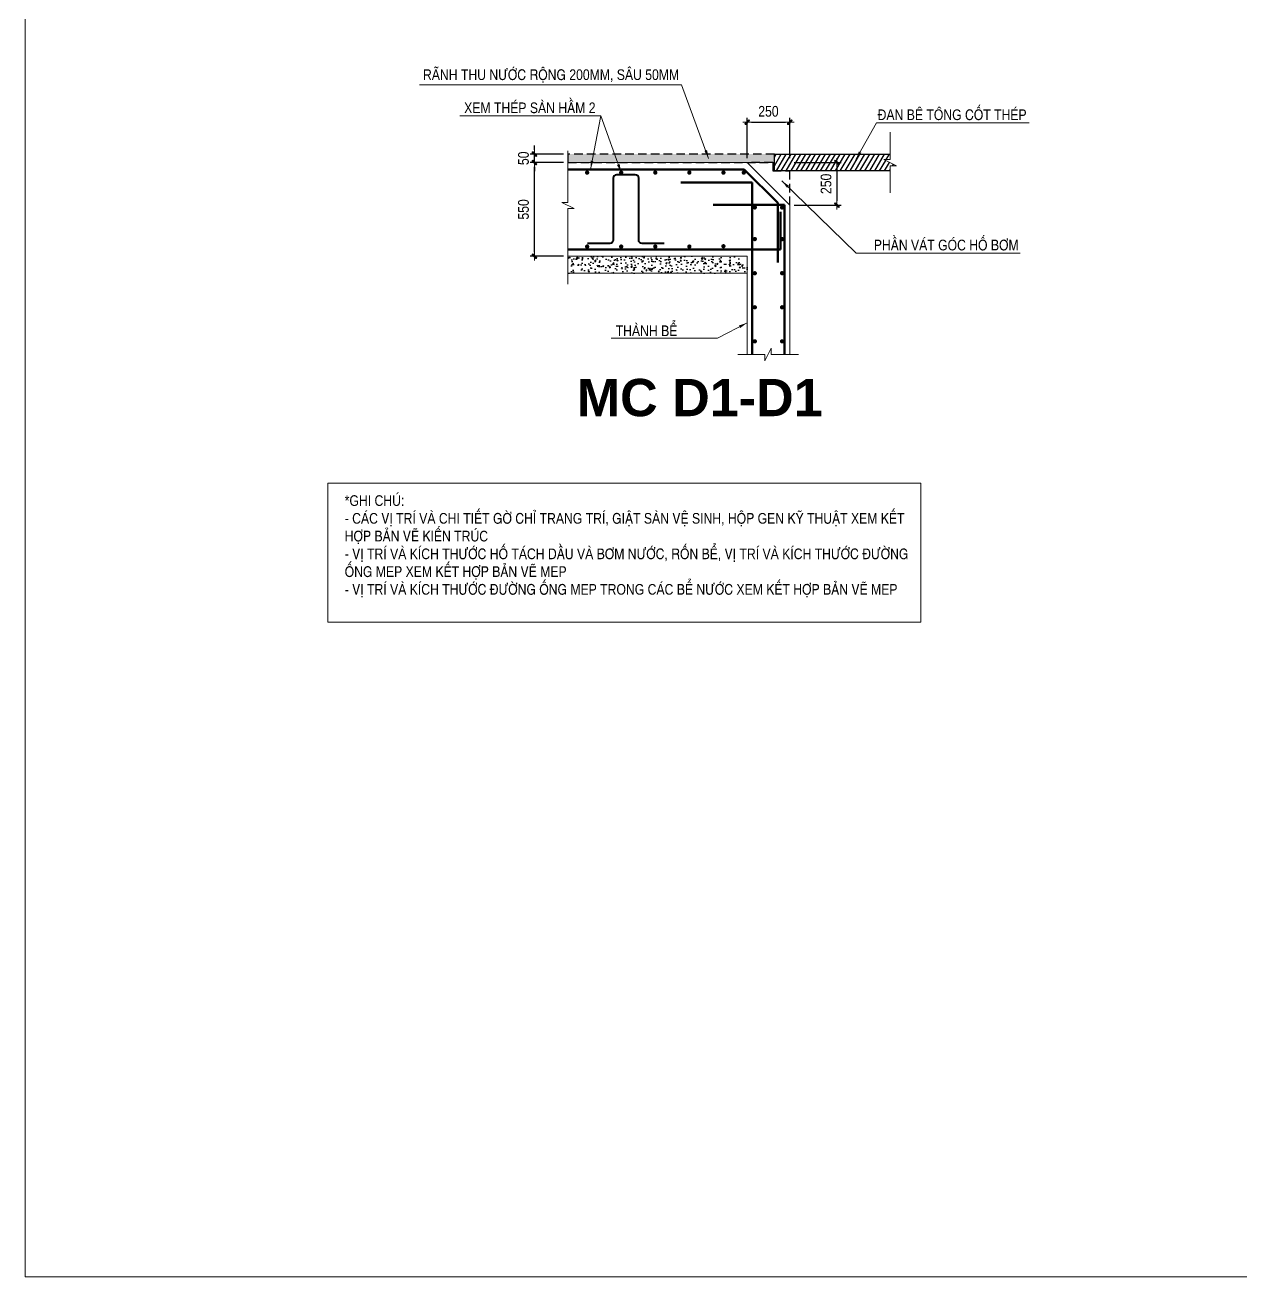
# Model space of a CAD drawing. Header units: millimetres. Extents: x 2356525 to 2927188, y -665534 to -417818.
# Drawn here: x 2618121 to 2675209, y -643665 to -584889 of the extents above; entities that cross this region are included whole.
import ezdxf
from ezdxf.enums import TextEntityAlignment as Align

# ---------------------------------------------------------------- set-up
doc = ezdxf.new("R2010")
doc.units = ezdxf.units.MM
doc.header["$LTSCALE"] = 200
doc.header["$MEASUREMENT"] = 0
doc.linetypes.add('HIDDEN', pattern=[0.375, 0.25, -0.125])
doc.layers.get('0').update_dxf_attribs({"lineweight": 9})
doc.layers.get('Defpoints').update_dxf_attribs({"color": 10, "lineweight": 0})
doc.layers.add('8', color=8, linetype='Continuous')
doc.layers.add('dim', color=1, linetype='Continuous')
for name, color, linetype, lineweight in [('Ap0312_Kh', 253, 'Continuous', 15), ('CDAI', 21, 'Continuous', 40), ('CHUTO', 51, 'Continuous', 15), ('CTHEP', 50, 'Continuous', 50), ('DBAO', 90, 'Continuous', 13), ('DGIONG', 130, 'Continuous', 13), ('KTH', 154, 'Continuous', 9), ('S-DIM', 7, 'Continuous', 15), ('STICK', 1, 'Continuous', 9), ('TEXT', 7, 'Continuous', 15), ('TEXT P X', 1, 'Continuous', 9)]:
    doc.layers.add(name, color=color, linetype=linetype, lineweight=lineweight)
doc.styles.add('ArialB', font='arialbd.ttf')
doc.styles.add('Star-HelCon', font='')
doc.styles.add('TTP-HelCon', font='')
doc.styles.get('Star-HelCon').set_extended_font_data('VNI-Helve-Condense')
doc.styles.get('TTP-HelCon').set_extended_font_data('VNI-Helve-Condense')
doc.dimstyles.new('TTP-100', dxfattribs={"dimscale": 100, "dimtxt": 2.5, "dimasz": 1, "dimexe": 1, "dimexo": 0, "dimgap": 0.09, "dimtad": 0, "dimdec": 4, "dimrnd": 1, "dimdsep": 46, "dimtxsty": 'TTP-HelCon', "dimblk": 'Stick', "dimcen": 0.09, "dimdle": 1.5, "dimclrd": 256, "dimclre": 256, "dimclrt": 7, "dimadec": 0, "dimazin": 0, "dimtfac": 1, "dimtdec": 4, "dimtix": 1, "dimtmove": 0, "dimatfit": 3, "dimfxl": 1, "dimtvp": 1, "dimtolj": 1, "dimtzin": 0, "dimlwd": -1, "dimlwe": -1, "dimarcsym": 1})
doc.dimstyles.new('TTP-25', dxfattribs={"dimscale": 25, "dimtxt": 2.5, "dimasz": 1, "dimexe": 1, "dimexo": 1, "dimgap": 0.09, "dimtad": 0, "dimdec": 4, "dimrnd": 1, "dimzin": 9, "dimdsep": 46, "dimtxsty": 'TTP-HelCon', "dimblk": 'Stick', "dimcen": 0.09, "dimdle": 1.5, "dimclrd": 256, "dimclre": 256, "dimclrt": 7, "dimadec": 0, "dimazin": 0, "dimtfac": 1, "dimtdec": 4, "dimtmove": 0, "dimatfit": 3, "dimldrblk": 'ARCHTICK', "dimfxl": 1, "dimtvp": 1, "dimtolj": 1, "dimtzin": 0, "dimarcsym": 0})

# ---------------------------------------------------------------- blocks, each defined once
blk = doc.blocks.new('Stick')
at = {"layer": 'STICK'}
h = blk.add_hatch(color=256, dxfattribs=at)
edge = h.paths.add_edge_path()
edge.add_line((0.3, 0.5), (-0.5, -0.3))
edge.add_arc((-0.4, -0.4), 0.141, 135, 315)
edge.add_line((-0.3, -0.5), (0.5, 0.3))
edge.add_arc((0.4, 0.4), 0.141, 315, 495)
blk.add_line((1, 0), (-1, 0), dxfattribs=at)
blk.add_lwpolyline([(0.3, 0.5), (-0.5, -0.3, 1), (-0.3, -0.5), (0.5, 0.3, 1), (0.3, 0.5, 1)], format="xyb", dxfattribs=at)
blk = doc.blocks.new('*D373')
at = {"layer": 'Defpoints', "color": 0, "ltscale": 500, "transparency": 16777216}
for p in [(2541724.5, -474627.8), (2541921.1, -474627.8), (2541921.1, -475177.8)]:
    blk.add_point(p, dxfattribs=at)
at = {"layer": 'KTH', "lineweight": -2, "ltscale": 500, "transparency": 16777216}
for p, q in [((2541896.1, -474627.8), (2541699.5, -474627.8)), ((2541724.5, -475152.8), (2541724.5, -474652.8)), ((2541896.1, -475177.8), (2541699.5, -475177.8))]:
    blk.add_line(p, q, dxfattribs=at)
at = {"layer": 'KTH', "lineweight": -2, "ltscale": 500, "transparency": 16777216, "xscale": 25, "yscale": 25, "zscale": 25}
for p, rotation in [((2541724.5, -474627.8), 90), ((2541724.5, -475177.8), 270)]:
    blk.add_blockref('Stick', p, dxfattribs=dict(at, rotation=rotation))
at = {"layer": 'KTH', "color": 7, "ltscale": 500, "transparency": 16777216, "insert": (2541660.6, -474902.8), "char_height": 62.5, "attachment_point": 5, "rotation": 90, "style": 'TTP-HelCon'}
blk.add_mtext('\\A1;550', dxfattribs=at)
blk = doc.blocks.new('_ArchTick')
at = {"color": 0, "linetype": 'ByBlock', "const_width": 0.15}
blk.add_lwpolyline([(-0.5, -0.5), (0.5, 0.5)], dxfattribs=at)
blk = doc.blocks.new('*D374')
at = {"layer": 'Defpoints', "color": 0, "ltscale": 500, "transparency": 16777216}
for p in [(2541724.5, -474577.8), (2541921.1, -474577.8), (2541921.1, -474627.8)]:
    blk.add_point(p, dxfattribs=at)
at = {"layer": 'KTH', "lineweight": -2, "ltscale": 500, "transparency": 16777216}
for p, q in [((2541724.5, -474552.8), (2541724.5, -474527.8)), ((2541896.1, -474577.8), (2541699.5, -474577.8)), ((2541724.5, -474627.8), (2541724.5, -474577.8)), ((2541896.1, -474627.8), (2541699.5, -474627.8)), ((2541724.5, -474652.8), (2541724.5, -474677.8))]:
    blk.add_line(p, q, dxfattribs=at)
at = {"layer": 'KTH', "lineweight": -2, "ltscale": 500, "transparency": 16777216, "xscale": 25, "yscale": 25, "zscale": 25}
for p, rotation in [((2541724.5, -474577.8), 270), ((2541724.5, -474627.8), 90)]:
    blk.add_blockref('Stick', p, dxfattribs=dict(at, rotation=rotation))
at = {"layer": 'KTH', "color": 7, "ltscale": 500, "transparency": 16777216, "insert": (2541660.6, -474602.8), "char_height": 62.5, "attachment_point": 5, "rotation": 90, "style": 'TTP-HelCon'}
blk.add_mtext('\\A1;50', dxfattribs=at)
blk = doc.blocks.new('*D375')
at = {"layer": 'Defpoints', "color": 0, "ltscale": 500, "transparency": 16777216}
for p in [(2543223, -474391.3), (2542973, -474627.6), (2543223, -474627.6)]:
    blk.add_point(p, dxfattribs=at)
at = {"layer": 'KTH', "lineweight": -2, "ltscale": 500, "transparency": 16777216}
for p, q in [((2542973, -474602.6), (2542973, -474366.3)), ((2543223, -474602.6), (2543223, -474366.3)), ((2542998, -474391.3), (2543198, -474391.3))]:
    blk.add_line(p, q, dxfattribs=at)
at = {"layer": 'KTH', "lineweight": -2, "ltscale": 500, "transparency": 16777216, "xscale": 25, "yscale": 25, "zscale": 25, "rotation": 180}
blk.add_blockref('Stick', (2542973, -474391.3), dxfattribs=at)
at = {"layer": 'KTH', "lineweight": -2, "ltscale": 500, "transparency": 16777216, "xscale": 25, "yscale": 25, "zscale": 25}
blk.add_blockref('Stick', (2543223, -474391.3), dxfattribs=at)
at = {"layer": 'KTH', "color": 7, "ltscale": 500, "transparency": 16777216, "insert": (2543098, -474327.5), "char_height": 62.5, "attachment_point": 5, "style": 'TTP-HelCon'}
blk.add_mtext('\\A1;250', dxfattribs=at)
blk = doc.blocks.new('*D376')
at = {"layer": 'Defpoints', "color": 0, "ltscale": 500, "transparency": 16777216}
for p in [(2543223, -474627.6), (2543223, -474877.8), (2543500.1, -474877.8)]:
    blk.add_point(p, dxfattribs=at)
at = {"layer": 'KTH', "lineweight": -2, "ltscale": 500, "transparency": 16777216}
for p, q in [((2543248, -474627.6), (2543525.1, -474627.6)), ((2543500.1, -474652.6), (2543500.1, -474852.8)), ((2543248, -474877.8), (2543525.1, -474877.8))]:
    blk.add_line(p, q, dxfattribs=at)
at = {"layer": 'KTH', "lineweight": -2, "ltscale": 500, "transparency": 16777216, "xscale": 25, "yscale": 25, "zscale": 25}
for p, rotation in [((2543500.1, -474627.6), 90), ((2543500.1, -474877.8), 270)]:
    blk.add_blockref('Stick', p, dxfattribs=dict(at, rotation=rotation))
at = {"layer": 'KTH', "color": 7, "ltscale": 500, "transparency": 16777216, "insert": (2543436.3, -474752.7), "char_height": 62.5, "attachment_point": 5, "rotation": 90, "style": 'TTP-HelCon'}
blk.add_mtext('\\A1;250', dxfattribs=at)
blk = doc.blocks.new('SFDXGFXH')
at = {"layer": '8', "linetype": 'HIDDEN'}
h = blk.add_hatch(dxfattribs=at)
h.set_pattern_fill('AR-SAND', color=256, scale=10)
h.set_pattern_definition([(37.5, (-2537840.898, 476835.4), (-0.62993358, 19.26823769), [0, -15.2, 0, -17, 0, -16.25]), (7.5, (-2537840.898, 476835.4), (17.69776705, 28.22146065), [0, -8.2, 0, -13.7, 0, -5.25]), (327.5, (-2537853.198, 476835.4), (31.14141862, 0.05659054), [0, -5, 0, -18, 0, -23.5]), (317.5, (-2537853.198, 476835.4), (30.06126605, 8.77675565), [0, -2.5, 0, -11.8, 0, -13.5])])
h.paths.add_polyline_path([(-506.57337, 59.04559), (705.33387, 59.04559), (705.33387, 109.04559), (-506.57337, 109.04559)])
at = {"layer": '8'}
h = blk.add_hatch(dxfattribs=at)
h.set_pattern_fill('ANSI31', color=256, scale=200, angle=15)
h.set_pattern_definition([(60, (-2646096.534, 460331.727), (-21.6506351, 12.5), [])])
h.paths.add_polyline_path([(1384.48879, 76.35031), (1384.48879, 109.04559), (705.33387, 109.04559), (705.33387, 9.41645), (1384.48879, 9.41645), (1384.48879, 39.91955), (1420.91955, 39.91955), (1348.05802, 76.35031)])
h = blk.add_hatch(dxfattribs=at)
h.set_pattern_fill('AR-CONC', color=256, scale=10)
h.set_pattern_definition([(50, (-2658436.91, 540578.96), (71.7260183, -6.2752135), [7.5, -82.5]), (355, (-2658436.91, 540578.96), (-13.8751334, 75.2192134), [6, -66]), (100.4514445, (-2658430.93, 540578.436), (57.8508847, 68.9439991), [6.3740192, -70.1142112]), (46.1842, (-2658436.91, 540598.96), (106.724133, -16.551928), [11.25, -123.75]), (96.6356355, (-2658428.01, 540597.58), (93.4661946, 97.41186), [9.561034, -105.171376]), (351.184164, (-2658436.91, 540598.96), (93.4661945, 97.41186), [9, -99]), (21, (-2658426.91, 540593.96), (59.6907052, -40.2618891), [7.5, -82.5]), (326, (-2658426.91, 540593.96), (24.3315332, 72.5150045), [6, -66]), (71.4514447, (-2658421.934, 540590.604), (84.0222377, 32.2531153), [6.374019, -70.1142112]), (37.5, (-2658436.908, 540578.96), (1.21598553, 33.28938538), [0, -65.2, 0, -67, 0, -66.25]), (7.5, (-2658436.908, 540578.96), (26.30695374, 39.4411712), [0, -38.2, 0, -63.7, 0, -25.25]), (327.5, (-2658459.208, 540578.96), (53.38224362, -2.25548717), [0, -25, 0, -78, 0, -103.5]), (317.5, (-2658469.21, 540578.96), (58.3186169, 10.0104982), [0, -32.5, 0, -51.8, 0, -73.5])])
h.paths.add_polyline_path([(-506.57337, -490.95441), (95.30609, -490.95441), (145.30609, -490.95441), (545.33387, -490.95441), (545.33387, -590.95441), (103.88474, -590.95441), (53.88474, -590.95441), (-506.57337, -590.95441)])
at = {"layer": '8', "linetype": 'HIDDEN'}
for p, q in [((695.33387, 59.04559), (545.33387, 59.04559)), ((795.33387, -190.95441), (795.33387, 9.41645))]:
    blk.add_line(p, q, dxfattribs=at)
blk.add_lwpolyline([(-506.57337, 59.04559), (705.33387, 59.04559), (705.33387, 109.04559), (-506.57337, 109.04559)], close=True, dxfattribs=at)
at = {"layer": '8'}
blk.add_lwpolyline([(1384.48879, 9.41645), (705.33387, 9.41645), (705.33387, 109.04559), (1384.48879, 109.04559)], dxfattribs=at)
at = {"layer": '8', "linetype": 'HIDDEN'}
blk.add_lwpolyline([(695.33387, 59.23102), (695.33387, 9.41645), (795.33387, 9.41645)], dxfattribs=at)
at = {"layer": 'CDAI'}
blk.add_lwpolyline([(58.79126, -416.39895), (-71.03942, -416.39895, -0.4142135624), (-91.03942, -396.39895), (-91.03942, -32.78364, 0.4142135624), (-111.03942, -12.78364), (-221.03942, -12.78364, 0.4142135624), (-241.03942, -32.78364), (-241.03942, -396.39895, -0.4142135624), (-261.03942, -416.39895), (-390.8613, -416.39895)], format="xyb", dxfattribs=at)
at = {"layer": 'CTHEP'}
for p, q in [((195.33387, 19.04559), (-506.57337, 19.0426)), ((528.76533, 19.04559), (195.33387, 19.04559)), ((528.76533, 19.04559), (725.33387, -177.52295)), ((155.67289, -58.22477), (575.33387, -58.22477)), ((575.33387, -1067.59435), (575.33387, -58.22477)), ((345.67289, -188.72589), (765.33387, -188.72589)), ((725.33387, -526.68553), (725.33387, -177.52295)), ((765.33387, -1067.59435), (765.33387, -188.72589)), ((741.84207, -230.43421), (741.84123, -450.98219)), ((95.33387, -450.98219), (-506.57337, -450.98219)), ((395.33387, -450.98219), (95.33387, -450.98219)), ((741.84123, -450.98219), (395.33387, -450.98219))]:
    blk.add_line(p, q, dxfattribs=at)
at = {"layer": 'CTHEP', "const_width": 12.5}
for points in [[(-387.5, 0, 1), (-400, 0, 1)], [(-187.5, 0, 1), (-200, 0, 1)], [(12.5, 0, 1), (0, 0, 1)], [(212.5, 0, 1), (200, 0, 1)], [(412.5, 0, 1), (400, 0, 1)], [(531.79619, 0, 1), (519.29619, 0, 1)], [(596.6112, -204.57882, -1), (584.1112, -204.57882, -1)], [(744.05654, -204.57882, 1), (756.55654, -204.57882, 1)], [(-387.5, -434.11453, -1), (-400, -434.11453, -1)], [(-187.5, -434.11453, -1), (-200, -434.11453, -1)], [(12.5, -434.11453, -1), (0, -434.11453, -1)], [(212.5, -434.11453, -1), (200, -434.11453, -1)], [(412.5, -431.99281, -1), (400, -431.99281, -1)], [(596.6112, -390.31007, -1), (584.1112, -390.31007, -1)], [(744.05654, -390.31007, 1), (756.55654, -390.31007, 1)], [(596.6112, -590.31007, -1), (584.1112, -590.31007, -1)], [(744.05654, -590.31007, 1), (756.55654, -590.31007, 1)], [(596.6112, -790.31007, -1), (584.1112, -790.31007, -1)], [(744.05654, -790.31007, 1), (756.55654, -790.31007, 1)], [(596.6112, -990.31007, -1), (584.1112, -990.31007, -1)], [(744.05654, -990.31007, 1), (756.55654, -990.31007, 1)]]:
    blk.add_lwpolyline(points, format="xyb", close=True, dxfattribs=at)
at = {"layer": 'DBAO'}
for p, q in [((545.33387, 59.04559), (-506.57337, 59.04559)), ((545.33387, 59.04559), (795.33387, -190.95441)), ((795.33387, -1067.59435), (795.33387, -190.95441)), ((95.30609, -490.95441), (-506.57337, -490.95441)), ((145.30609, -490.95441), (95.30609, -490.95441)), ((545.33387, -490.95441), (145.30609, -490.95441)), ((545.33387, -1067.59435), (545.33387, -490.95441))]:
    blk.add_line(p, q, dxfattribs=at)
at = {"layer": 'DGIONG'}
for p, q in [((53.88474, -590.95441), (-506.57337, -590.95441)), ((103.88474, -590.95441), (53.88474, -590.95441)), ((545.33387, -590.95441), (103.88474, -590.95441))]:
    blk.add_line(p, q, dxfattribs=at)
at = {"layer": 'KTH'}
for points in [[(1384.48879, 238.2735), (1384.48879, 76.35031), (1348.05802, 76.35031), (1420.91955, 39.91955), (1384.48879, 39.91955), (1384.48879, -118.28508)], [(-506.57337, 127.04278), (-506.57337, -174.95763), (-543.00414, -174.95763), (-470.1426, -211.3884), (-506.57337, -211.3884), (-506.57337, -655.5671)], [(847.48484, -1067.59435), (685.56166, -1067.59435), (685.56166, -1031.16359), (649.13089, -1104.02512), (649.13089, -1067.59435), (490.92626, -1067.59435)]]:
    blk.add_lwpolyline(points, dxfattribs=at)
at = {"layer": 'S-DIM'}
blk.add_line((1195.33387, 9.41645), (1295.33387, 9.41645), dxfattribs=at)
at = {"layer": 'TEXT', "style": 'Star-HelCon'}
for s, p in [('RAÕNH THU NÖÔÙC ROÄNG 200MM, SAÂU 50MM', (-605.42592, 575.47131)), ('XEM THEÙP SAØN HAÀM 2', (-730.02982, 393.8517)), ('ÑAN BEÂ TOÂNG COÁT THEÙP', (1748.2527, 352.84581)), ('PHAÀN VAÙT GOÙC HOÁ BÔM', (1713.6043, -411.91092)), ('THAØNH BEÅ', (-45.33235, -912.15288))]:
    blk.add_text(s, height=62.5, dxfattribs=at).set_placement(p, align=Align.MIDDLE)
at = {"layer": 'KTH', "ltscale": 500}
dim = blk.add_linear_dim(base=(795.33387, 295.47294), p1=(545.33387, 59.23102), p2=(795.33387, 59.23102), dimstyle='TTP-25', dxfattribs=at)
dim.commit()
dim.dimension.update_dxf_attribs({"geometry": '*D375', "text_midpoint": (670.33387, 359.30627), "insert": (-2542427.63728, 474686.80362)})
dim = blk.add_linear_dim(base=(-703.15765, 109.04559), p1=(-506.57337, 59.04559), p2=(-506.57337, 109.04559), angle=90, dimstyle='TTP-25', dxfattribs=at)
dim.commit()
dim.dimension.update_dxf_attribs({"geometry": '*D374', "text_midpoint": (-703.15765, 84.04559), "dimtype": 128, "insert": (-2542427.63728, 474686.80362)})
for base, p1, p2, picture, middle, set_off in [((-703.157647, 59.044643), (-506.573371, -490.954409), (-506.573371, 59.044643), '*D373', (-766.99098, -215.954883), (-2542427.637282, 474686.803617)), ((1072.49112, -190.95441), (795.33387, 59.23102), (795.33387, -190.95441), '*D376', (1008.65778, -65.86169), (-2542427.63728, 474686.80362))]:
    dim = blk.add_linear_dim(base=base, p1=p1, p2=p2, angle=90, dimstyle='TTP-25', dxfattribs=at)
    dim.commit()
    dim.dimension.update_dxf_attribs({"geometry": picture, "text_midpoint": middle, "insert": set_off})
at = {"layer": 'DGIONG'}
for points in [[(319.44293, 82.88158), (160.40404, 515.1897), (-1376.89839, 515.1897)], [(-193.75, 0), (-313.75747, 333.57008), (-1141.45028, 333.57008)], [(-374.1828, 19.04321), (-313.75747, 333.57008), (-1141.45028, 333.57008)], [(1183.7761, 76.70289), (1304.81667, 292.56419), (2201.38684, 292.56419)], [(749.58205, -48.81868), (1185.0038, -472.19254), (2147.34388, -472.19254)], [(545.33387, -881.53907), (370.94, -972.4345), (-251.96079, -972.4345)]]:
    blk.add_leader(points, dimstyle='TTP-100', override={"dimasz": 0.5, "dimgap": 0.09, "dimtad": 0}, dxfattribs=at)

msp = doc.modelspace()

# ---------------------------------------------------------------- linework, layer by layer
at = {"layer": 'Ap0312_Kh', "ltscale": 300}
msp.add_lwpolyline([(2632330.9, -606400.1), (2660179.6, -606400.1), (2660179.6, -612919.3), (2632330.9, -612919.3)], close=True, dxfattribs=at)
at = {"layer": 'Defpoints'}
msp.add_lwpolyline([(2618120.8, -425369.7), (2927188.3, -425369.7), (2927188.3, -643664.7), (2618120.8, -643664.7)], close=True, dxfattribs=at)

# ---------------------------------------------------------------- block references
at = {"layer": 'dim', "xscale": 8, "yscale": 8, "zscale": 8}
msp.add_blockref('SFDXGFXH', (2647661.2, -591817.3), dxfattribs=at)

# ---------------------------------------------------------------- texts
at = {"layer": 'CHUTO', "color": 7, "style": 'ArialB'}
msp.add_text('MC D1-D1', height=1750, dxfattribs=at).set_placement((2649795.5, -603778.2), align=Align.BOTTOM_CENTER)
at = {"layer": 'TEXT P X', "insert": (2633129.4, -606965.6), "char_height": 500, "width": 26910.464, "attachment_point": 1, "style": 'TTP-HelCon'}
msp.add_mtext('*GHI CHUÙ: \\P- CAÙC VÒ TRÍ VAØ CHI TIEÁT GÔØ CHÆ TRANG TRÍ, GIAÄT SAØN VEÄ SINH, HOÄP GEN KYÕ THUAÄT XEM KEÁT HÔÏP BAÛN VEÕ KIEÁN TRUÙC\\P- VÒ TRÍ VAØ KÍCH THÖÔÙC HOÁ TAÙCH DAÀU VAØ BÔM NÖÔÙC, ROÁN BEÅ, VÒ TRÍ VAØ KÍCH THÖÔÙC ÑÖÔØNG OÁNG MEP XEM KEÁT HÔÏP BAÛN VEÕ MEP\\P- VÒ TRÍ VAØ KÍCH THÖÔÙC ÑÖÔØNG OÁNG MEP TRONG CAÙC BEÅ NÖÔÙC XEM KEÁT HÔÏP BAÛN VEÕ MEP', dxfattribs=at)

doc.saveas('drawing.dxf')
